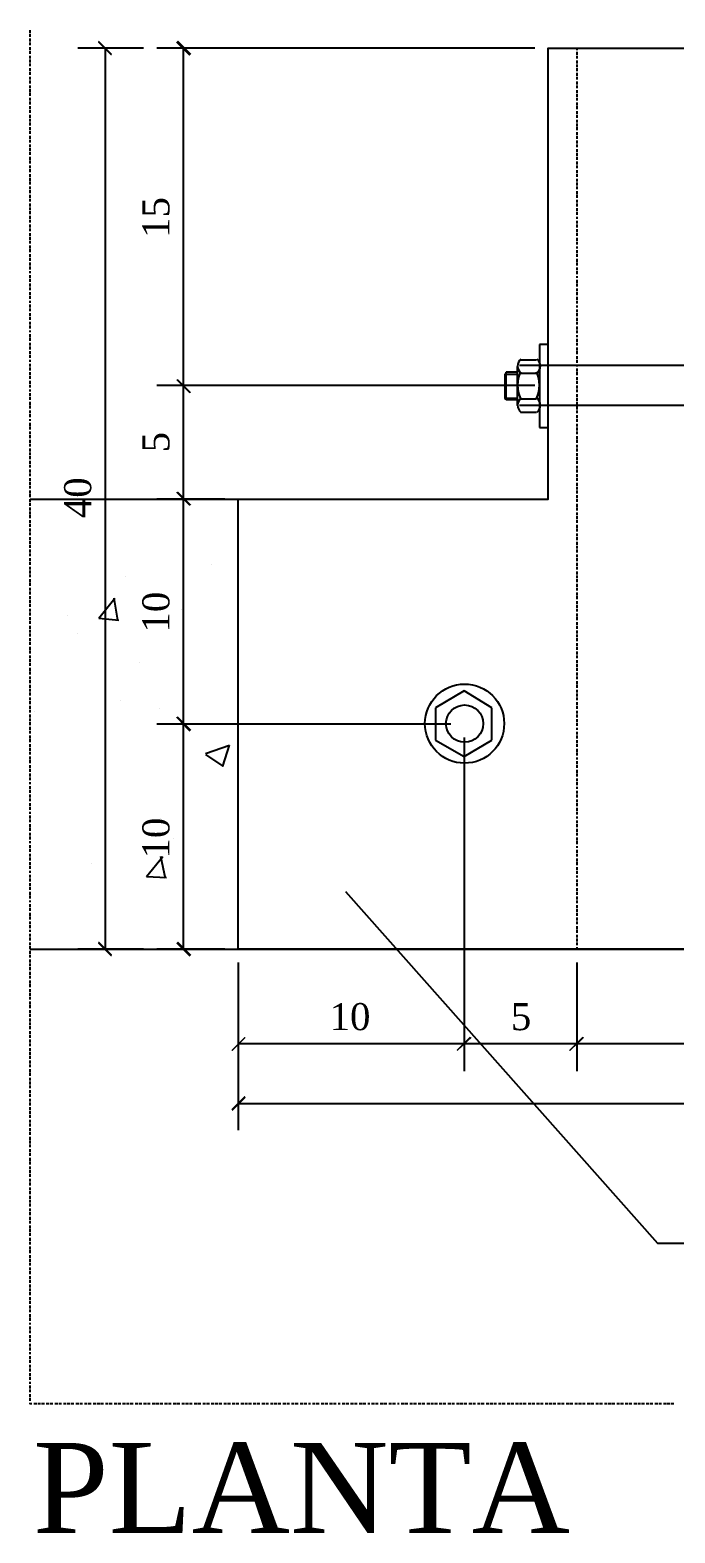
# Model space of a CAD drawing. Header units: millimetres. Extents: x 180 to 11148, y -1598 to 1045.
# Drawn here: x 8239.5 to 8382.6, y -1289.6 to -955.9 of the extents above; entities that cross this region are included whole.
import ezdxf

# ---------------------------------------------------------------- set-up
doc = ezdxf.new("R2010")
doc.units = ezdxf.units.MM
doc.header["$MEASUREMENT"] = 0
for name, color, linetype in [('PDF11_Geometry', 7, 'Continuous'), ('PDF11_Solid Fills', 7, 'Continuous'), ('PDF11_Text', 7, 'Continuous')]:
    doc.layers.add(name, color=color, linetype=linetype)
doc.styles.add('PDF Times New Roman', font='times.ttf')

msp = doc.modelspace()

# ---------------------------------------------------------------- linework, layer by layer
at = {"layer": 'PDF11_Geometry', "lineweight": -3}
for points in [[(8239.5193, -956.5543), (8239.5193, -955.9192)], [(8239.5193, -957.401), (8239.5193, -956.7659)], [(8239.5193, -958.4594), (8239.5193, -957.8243)], [(8239.5193, -959.3061), (8239.5193, -958.6711)], [(8239.5193, -960.3645), (8239.5193, -959.7295)], [(8239.5193, -961.2112), (8239.5193, -960.5762)], [(8264.7092, -959.9411), (8250.1033, -959.9411)], [(8256.242, -1159.9787), (8256.242, -959.9411)], [(8351.498, -959.9411), (8267.6728, -959.9411)], [(8273.5998, -1034.8759), (8273.5998, -959.9411)], [(8435.9584, -959.9411), (8467.0753, -959.9411), (8467.0753, -1060.0658), (8535.8713, -1060.0658), (8535.8713, -1159.9787), (8285.6656, -1159.9787), (8285.6656, -1060.0658), (8354.4616, -1060.0658), (8354.4616, -959.9411), (8391.9289, -959.9411)], [(8360.812, -959.9411), (8360.812, -960.3645)], [(8360.812, -960.7879), (8360.812, -961.4229)], [(8239.5193, -962.2696), (8239.5193, -961.6346)], [(8239.5193, -963.1163), (8239.5193, -962.4813)], [(8239.5193, -963.9631), (8239.5193, -963.328)], [(8239.5193, -965.0215), (8239.5193, -964.3864)], [(8360.812, -961.6346), (8360.812, -962.2696)], [(8360.812, -962.693), (8360.812, -963.328)], [(8360.812, -963.5397), (8360.812, -964.1747)], [(8360.812, -964.3864), (8360.812, -965.0215)], [(8239.5193, -965.8682), (8239.5193, -965.2331)], [(8239.5193, -966.9266), (8239.5193, -966.2915)], [(8239.5193, -967.7733), (8239.5193, -967.1383)], [(8360.812, -965.4448), (8360.812, -966.0799)], [(8360.812, -966.2915), (8360.812, -966.9266)], [(8360.812, -967.3499), (8360.812, -967.985)], [(8239.5193, -968.8317), (8239.5193, -968.1967)], [(8239.5193, -969.6784), (8239.5193, -969.0434)], [(8239.5193, -970.5251), (8239.5193, -969.8901)], [(8239.5193, -971.5835), (8239.5193, -970.9485)], [(8360.812, -968.1967), (8360.812, -968.8317)], [(8360.812, -969.2551), (8360.812, -969.8901)], [(8360.812, -970.1018), (8360.812, -970.7368)], [(8360.812, -970.9485), (8360.812, -971.5835)], [(8239.5193, -972.4303), (8239.5193, -971.7952)], [(8239.5193, -973.4887), (8239.5193, -972.8536)], [(8239.5193, -974.3354), (8239.5193, -973.7003)], [(8360.812, -972.0069), (8360.812, -972.6419)], [(8360.812, -972.8536), (8360.812, -973.4887)], [(8360.812, -973.912), (8360.812, -974.5471)], [(8239.5193, -975.3938), (8239.5193, -974.7587)], [(8239.5193, -976.2405), (8239.5193, -975.6055)], [(8239.5193, -977.0872), (8239.5193, -976.4522)], [(8239.5193, -978.1456), (8239.5193, -977.5106)], [(8360.812, -974.7587), (8360.812, -975.3938)], [(8360.812, -975.8171), (8360.812, -976.4522)], [(8360.812, -976.6639), (8360.812, -977.2989)], [(8360.812, -977.5106), (8360.812, -978.1456)], [(8239.5193, -978.9923), (8239.5193, -978.3573)], [(8239.5193, -980.0507), (8239.5193, -979.4157)], [(8239.5193, -980.8975), (8239.5193, -980.2624)], [(8360.812, -978.569), (8360.812, -979.204)], [(8360.812, -979.4157), (8360.812, -980.0507)], [(8360.812, -980.4741), (8360.812, -981.1091)], [(8239.5193, -981.9559), (8239.5193, -981.3208)], [(8239.5193, -982.8026), (8239.5193, -982.1675)], [(8239.5193, -983.6493), (8239.5193, -983.0143)], [(8239.5193, -984.7077), (8239.5193, -984.0727)], [(8360.812, -981.3208), (8360.812, -981.9559)], [(8360.812, -982.3792), (8360.812, -983.0143)], [(8360.812, -983.2259), (8360.812, -983.861)], [(8360.812, -984.0727), (8360.812, -984.7077)], [(8239.5193, -985.5544), (8239.5193, -984.9194)], [(8239.5193, -986.6128), (8239.5193, -985.9778)], [(8239.5193, -987.4595), (8239.5193, -986.8245)], [(8360.812, -985.1311), (8360.812, -985.7661)], [(8360.812, -985.9778), (8360.812, -986.6128)], [(8360.812, -987.0362), (8360.812, -987.6712)], [(8239.5193, -988.5179), (8239.5193, -987.8829)], [(8239.5193, -989.3647), (8239.5193, -988.7296)], [(8239.5193, -990.2114), (8239.5193, -989.5763)], [(8239.5193, -991.2698), (8239.5193, -990.6347)], [(8360.812, -987.8829), (8360.812, -988.5179)], [(8360.812, -988.9413), (8360.812, -989.5763)], [(8360.812, -989.788), (8360.812, -990.4231)], [(8360.812, -990.6347), (8360.812, -991.2698)], [(8239.5193, -992.1165), (8239.5193, -991.4815)], [(8239.5193, -993.1749), (8239.5193, -992.5399)], [(8239.5193, -994.0216), (8239.5193, -993.3866)], [(8239.5193, -995.08), (8239.5193, -994.445)], [(8360.812, -991.6931), (8360.812, -992.3282)], [(8360.812, -992.5399), (8360.812, -993.1749)], [(8360.812, -993.5983), (8360.812, -994.2333)], [(8360.812, -994.445), (8360.812, -995.08)], [(8239.5193, -995.9267), (8239.5193, -995.2917)], [(8239.5193, -996.7735), (8239.5193, -996.1384)], [(8239.5193, -997.8319), (8239.5193, -997.1968)], [(8360.812, -995.5034), (8360.812, -996.1384)], [(8360.812, -996.3501), (8360.812, -996.9851)], [(8360.812, -997.4085), (8360.812, -997.8319)], [(8239.5193, -998.6786), (8239.5193, -998.0435)], [(8239.5193, -999.737), (8239.5193, -999.1019)], [(8239.5193, -1000.5837), (8239.5193, -999.9487)], [(8239.5193, -1001.6421), (8239.5193, -1001.0071)], [(8360.812, -998.2552), (8360.812, -998.8903)], [(8360.812, -999.1019), (8360.812, -999.737)], [(8360.812, -1000.1603), (8360.812, -1000.7954)], [(8360.812, -1001.0071), (8360.812, -1001.6421)], [(8239.5193, -1002.4888), (8239.5193, -1001.8538)], [(8239.5193, -1003.3355), (8239.5193, -1002.7005)], [(8239.5193, -1004.3939), (8239.5193, -1003.7589)], [(8360.812, -1002.0655), (8360.812, -1002.7005)], [(8360.812, -1002.9122), (8360.812, -1003.5472)], [(8360.812, -1003.9706), (8360.812, -1004.3939)], [(8239.5193, -1005.2407), (8239.5193, -1004.6056)], [(8239.5193, -1006.2991), (8239.5193, -1005.664)], [(8239.5193, -1007.1458), (8239.5193, -1006.5107)], [(8239.5193, -1008.2042), (8239.5193, -1007.5691)], [(8360.812, -1004.8173), (8360.812, -1005.4523)], [(8360.812, -1005.664), (8360.812, -1006.2991)], [(8360.812, -1006.7224), (8360.812, -1007.3575)], [(8360.812, -1007.5691), (8360.812, -1008.2042)], [(8239.5193, -1009.0509), (8239.5193, -1008.4159)], [(8239.5193, -1009.8976), (8239.5193, -1009.4743)], [(8239.5193, -1010.956), (8239.5193, -1010.321)], [(8360.812, -1008.6275), (8360.812, -1009.2626)], [(8360.812, -1009.4743), (8360.812, -1010.1093)], [(8360.812, -1010.5327), (8360.812, -1010.956)], [(8239.5193, -1011.8027), (8239.5193, -1011.1677)], [(8239.5193, -1012.8611), (8239.5193, -1012.2261)], [(8239.5193, -1013.7079), (8239.5193, -1013.0728)], [(8239.5193, -1014.7663), (8239.5193, -1014.1312)], [(8360.812, -1011.3794), (8360.812, -1012.0144)], [(8360.812, -1012.2261), (8360.812, -1012.8611)], [(8360.812, -1013.2845), (8360.812, -1013.9195)], [(8360.812, -1014.1312), (8360.812, -1014.7663)], [(8239.5193, -1015.613), (8239.5193, -1014.9779)], [(8239.5193, -1016.4597), (8239.5193, -1016.0363)], [(8239.5193, -1017.5181), (8239.5193, -1016.8831)], [(8239.5193, -1018.3648), (8239.5193, -1017.7298)], [(8360.812, -1015.1896), (8360.812, -1015.8247)], [(8360.812, -1016.0363), (8360.812, -1016.6714)], [(8360.812, -1017.0947), (8360.812, -1017.5181)], [(8239.5193, -1019.4232), (8239.5193, -1018.7882)], [(8239.5193, -1020.2699), (8239.5193, -1019.6349)], [(8239.5193, -1021.3283), (8239.5193, -1020.6933)], [(8360.812, -1017.9415), (8360.812, -1018.5765)], [(8360.812, -1018.7882), (8360.812, -1019.4232)], [(8360.812, -1019.8466), (8360.812, -1020.4816)], [(8360.812, -1020.6933), (8360.812, -1021.3283)], [(8239.5193, -1022.1751), (8239.5193, -1021.54)], [(8239.5193, -1023.0218), (8239.5193, -1022.5984)], [(8239.5193, -1024.0802), (8239.5193, -1023.4451)], [(8239.5193, -1024.9269), (8239.5193, -1024.2919)], [(8360.812, -1021.7517), (8360.812, -1022.3867)], [(8360.812, -1022.5984), (8360.812, -1023.2335)], [(8360.812, -1023.6568), (8360.812, -1024.0802)], [(8239.5193, -1025.9853), (8239.5193, -1025.3503)], [(8239.5193, -1026.832), (8239.5193, -1026.197)], [(8239.5193, -1027.8904), (8239.5193, -1027.2554)], [(8360.812, -1024.5035), (8360.812, -1025.1386)], [(8360.812, -1025.3503), (8360.812, -1025.9853)], [(8360.812, -1026.4087), (8360.812, -1027.0437)], [(8360.812, -1027.2554), (8360.812, -1027.8904)], [(8239.5193, -1028.7371), (8239.5193, -1028.1021)], [(8239.5193, -1029.5839), (8239.5193, -1029.1605)], [(8239.5193, -1030.6423), (8239.5193, -1030.0072)], [(8239.5193, -1031.489), (8239.5193, -1030.8539)], [(8347.6878, -1039.3211), (8347.6878, -1030.6423)], [(8467.0753, -1030.4306), (8348.1112, -1030.4306)], [(8348.3228, -1029.1605), (8351.9214, -1029.1605)], [(8354.4616, -1030.4306), (8349.3812, -1030.4306)], [(8360.812, -1028.3138), (8360.812, -1028.9488)], [(8360.812, -1029.1605), (8360.812, -1029.7955)], [(8360.812, -1030.2189), (8360.812, -1030.6423)], [(8360.812, -1031.0656), (8360.812, -1031.7007)], [(8239.5193, -1032.5474), (8239.5193, -1031.9123)], [(8239.5193, -1033.3941), (8239.5193, -1032.7591)], [(8239.5193, -1034.4525), (8239.5193, -1033.8175)], [(8345.1476, -1031.9123), (8344.936, -1032.3357)], [(8344.936, -1037.6277), (8344.936, -1032.3357)], [(8344.936, -1032.3357), (8347.6878, -1032.3357)], [(8345.1476, -1038.0511), (8345.1476, -1031.9123)], [(8347.6878, -1031.9123), (8345.1476, -1031.9123)], [(8348.3228, -1032.124), (8351.9214, -1032.124)], [(8360.812, -1031.9123), (8360.812, -1032.5474)], [(8360.812, -1032.9707), (8360.812, -1033.6058)], [(8360.812, -1033.8175), (8360.812, -1034.4525)], [(8239.5193, -1035.2992), (8239.5193, -1034.6642)], [(8239.5193, -1036.1459), (8239.5193, -1035.7226)], [(8239.5193, -1037.2043), (8239.5193, -1036.5693)], [(8239.5193, -1038.0511), (8239.5193, -1037.416)], [(8351.498, -1034.8759), (8267.6728, -1034.8759)], [(8351.498, -1034.8759), (8267.6728, -1034.8759)], [(8273.5998, -1060.0658), (8273.5998, -1034.8759)], [(8345.1476, -1038.0511), (8344.936, -1037.6277)], [(8344.936, -1037.6277), (8347.6878, -1037.6277)], [(8348.3228, -1037.8394), (8351.9214, -1037.8394)], [(8360.812, -1034.8759), (8360.812, -1035.5109)], [(8360.812, -1035.7226), (8360.812, -1036.3576)], [(8360.812, -1036.781), (8360.812, -1037.416)], [(8360.812, -1037.6277), (8360.812, -1038.2627)], [(8239.5193, -1039.1095), (8239.5193, -1038.4744)], [(8239.5193, -1039.9562), (8239.5193, -1039.3211)], [(8239.5193, -1041.0146), (8239.5193, -1040.3795)], [(8347.6878, -1038.0511), (8345.1476, -1038.0511)], [(8467.0753, -1039.3211), (8348.1112, -1039.3211)], [(8348.3228, -1040.8029), (8351.9214, -1040.8029)], [(8354.4616, -1039.3211), (8349.3812, -1039.3211)], [(8360.812, -1038.4744), (8360.812, -1039.1095)], [(8360.812, -1039.5328), (8360.812, -1040.1679)], [(8360.812, -1040.3795), (8360.812, -1041.0146)], [(8239.5193, -1041.8613), (8239.5193, -1041.2263)], [(8239.5193, -1042.708), (8239.5193, -1042.2847)], [(8239.5193, -1043.7664), (8239.5193, -1043.1314)], [(8239.5193, -1044.6131), (8239.5193, -1043.9781)], [(8360.812, -1041.4379), (8360.812, -1042.073)], [(8360.812, -1042.2847), (8360.812, -1042.9197)], [(8360.812, -1043.3431), (8360.812, -1043.9781)], [(8360.812, -1044.1898), (8360.812, -1044.8248)], [(8239.5193, -1045.6715), (8239.5193, -1045.0365)], [(8239.5193, -1046.5183), (8239.5193, -1045.8832)], [(8239.5193, -1047.5767), (8239.5193, -1046.9416)], [(8239.5193, -1048.4234), (8239.5193, -1047.7883)], [(8360.812, -1045.0365), (8360.812, -1045.6715)], [(8360.812, -1046.0949), (8360.812, -1046.7299)], [(8360.812, -1046.9416), (8360.812, -1047.5767)], [(8239.5193, -1049.4818), (8239.5193, -1048.8467)], [(8239.5193, -1050.3285), (8239.5193, -1049.6935)], [(8239.5193, -1051.1752), (8239.5193, -1050.5402)], [(8360.812, -1048), (8360.812, -1048.6351)], [(8360.812, -1048.8467), (8360.812, -1049.4818)], [(8360.812, -1049.9051), (8360.812, -1050.5402)], [(8360.812, -1050.7519), (8360.812, -1051.3869)], [(8239.5193, -1052.2336), (8239.5193, -1051.5986)], [(8239.5193, -1053.0803), (8239.5193, -1052.4453)], [(8239.5193, -1054.1387), (8239.5193, -1053.5037)], [(8239.5193, -1054.9855), (8239.5193, -1054.3504)], [(8360.812, -1051.5986), (8360.812, -1052.2336)], [(8360.812, -1052.657), (8360.812, -1053.292)], [(8360.812, -1053.5037), (8360.812, -1054.1387)], [(8239.5193, -1056.0439), (8239.5193, -1055.4088)], [(8239.5193, -1056.8906), (8239.5193, -1056.2555)], [(8239.5193, -1057.7373), (8239.5193, -1057.1023)], [(8360.812, -1054.5621), (8360.812, -1055.1971)], [(8360.812, -1055.4088), (8360.812, -1056.0439)], [(8360.812, -1056.4672), (8360.812, -1057.1023)], [(8360.812, -1057.3139), (8360.812, -1057.949)], [(8239.5193, -1058.7957), (8239.5193, -1058.1607)], [(8239.5193, -1059.6424), (8239.5193, -1059.0074)], [(8239.5193, -1060.7008), (8239.5193, -1060.0658)], [(8239.5193, -1061.5475), (8239.5193, -1060.9125)], [(8282.702, -1060.0658), (8267.6728, -1060.0658)], [(8282.702, -1060.0658), (8267.6728, -1060.0658)], [(8273.5998, -1110.0223), (8273.5998, -1060.0658)], [(8360.812, -1058.1607), (8360.812, -1058.7957)], [(8360.812, -1059.2191), (8360.812, -1059.8541)], [(8360.812, -1060.0658), (8360.812, -1060.7008)], [(8360.812, -1061.1242), (8360.812, -1061.7592)], [(8239.5193, -1062.6059), (8239.5193, -1061.9709)], [(8239.5193, -1063.4527), (8239.5193, -1062.8176)], [(8239.5193, -1064.2994), (8239.5193, -1063.6643)], [(8360.812, -1061.9709), (8360.812, -1062.6059)], [(8360.812, -1063.0293), (8360.812, -1063.6643)], [(8360.812, -1063.876), (8360.812, -1064.5111)], [(8239.5193, -1065.3578), (8239.5193, -1064.7227)], [(8239.5193, -1066.2045), (8239.5193, -1065.5695)], [(8239.5193, -1067.2629), (8239.5193, -1066.6279)], [(8239.5193, -1068.1096), (8239.5193, -1067.4746)], [(8360.812, -1064.7227), (8360.812, -1065.3578)], [(8360.812, -1065.7811), (8360.812, -1066.4162)], [(8360.812, -1066.6279), (8360.812, -1067.2629)], [(8360.812, -1067.6863), (8360.812, -1068.3213)], [(8239.5193, -1069.168), (8239.5193, -1068.533)], [(8239.5193, -1070.0147), (8239.5193, -1069.3797)], [(8239.5193, -1070.8615), (8239.5193, -1070.2264)], [(8360.812, -1068.533), (8360.812, -1069.168)], [(8360.812, -1069.5914), (8360.812, -1070.2264)], [(8360.812, -1070.4381), (8360.812, -1071.0731)], [(8239.5193, -1071.9199), (8239.5193, -1071.2848)], [(8239.5193, -1072.7666), (8239.5193, -1072.1315)], [(8239.5193, -1073.825), (8239.5193, -1073.1899)], [(8239.5193, -1074.6717), (8239.5193, -1074.0367)], [(8360.812, -1071.2848), (8360.812, -1071.9199)], [(8360.812, -1072.3432), (8360.812, -1072.9783)], [(8360.812, -1073.1899), (8360.812, -1073.825)], [(8360.812, -1074.2483), (8360.812, -1074.8834)], [(8239.5193, -1075.7301), (8239.5193, -1075.0951)], [(8239.5193, -1076.5768), (8239.5193, -1075.9418)], [(8239.5193, -1077.4235), (8239.5193, -1076.7885)], [(8239.5193, -1078.4819), (8239.5193, -1077.8469)], [(8260.6873, -1077.2119), (8260.6873, -1077.2119)], [(8279.7385, -1074.6717), (8279.7385, -1074.6717)], [(8360.812, -1075.0951), (8360.812, -1075.7301)], [(8360.812, -1076.1535), (8360.812, -1076.7885)], [(8360.812, -1077.0002), (8360.812, -1077.6352)], [(8360.812, -1077.8469), (8360.812, -1078.4819)], [(8239.5193, -1079.3287), (8239.5193, -1078.6936)], [(8239.5193, -1080.3871), (8239.5193, -1079.752)], [(8239.5193, -1081.2338), (8239.5193, -1080.5987)], [(8360.812, -1078.9053), (8360.812, -1079.5403)], [(8360.812, -1079.752), (8360.812, -1080.3871)], [(8360.812, -1080.8104), (8360.812, -1081.4455)], [(8239.5193, -1082.2922), (8239.5193, -1081.6571)], [(8239.5193, -1083.1389), (8239.5193, -1082.5039)], [(8239.5193, -1083.9856), (8239.5193, -1083.3506)], [(8239.5193, -1085.044), (8239.5193, -1084.409)], [(8254.7603, -1086.5258), (8258.3588, -1082.0805)], [(8258.9939, -1086.9491), (8258.1472, -1082.0805)], [(8360.812, -1081.6571), (8360.812, -1082.2922)], [(8360.812, -1082.7155), (8360.812, -1083.3506)], [(8360.812, -1083.5623), (8360.812, -1084.1973)], [(8360.812, -1084.409), (8360.812, -1085.044)], [(8239.5193, -1085.8907), (8239.5193, -1085.2557)], [(8239.5193, -1086.9491), (8239.5193, -1086.3141)], [(8239.5193, -1087.7959), (8239.5193, -1087.1608)], [(8247.7748, -1085.8907), (8247.7748, -1085.8907)], [(8254.7603, -1086.5258), (8259.2056, -1086.9491)], [(8273.1764, -1084.6207), (8273.1764, -1084.6207)], [(8360.812, -1085.4674), (8360.812, -1086.1024)], [(8360.812, -1086.3141), (8360.812, -1086.9491)], [(8360.812, -1087.3725), (8360.812, -1088.0075)], [(8239.5193, -1088.8543), (8239.5193, -1088.2192)], [(8239.5193, -1089.701), (8239.5193, -1089.0659)], [(8239.5193, -1090.5477), (8239.5193, -1089.9127)], [(8239.5193, -1091.6061), (8239.5193, -1090.9711)], [(8250.1033, -1089.9127), (8250.1033, -1089.9127)], [(8360.812, -1088.2192), (8360.812, -1088.8543)], [(8360.812, -1089.2776), (8360.812, -1089.9127)], [(8360.812, -1090.1243), (8360.812, -1090.7594)], [(8360.812, -1090.9711), (8360.812, -1091.6061)], [(8239.5193, -1092.4528), (8239.5193, -1091.8178)], [(8239.5193, -1093.5112), (8239.5193, -1092.8762)], [(8239.5193, -1094.3579), (8239.5193, -1093.7229)], [(8360.812, -1092.0295), (8360.812, -1092.6645)], [(8360.812, -1092.8762), (8360.812, -1093.5112)], [(8360.812, -1093.9346), (8360.812, -1094.5696)], [(8239.5193, -1095.4163), (8239.5193, -1094.7813)], [(8239.5193, -1096.2631), (8239.5193, -1095.628)], [(8239.5193, -1097.1098), (8239.5193, -1096.4747)], [(8239.5193, -1098.1682), (8239.5193, -1097.5331)], [(8263.8625, -1096.2631), (8263.8625, -1096.2631)], [(8360.812, -1094.7813), (8360.812, -1095.4163)], [(8360.812, -1095.8397), (8360.812, -1096.4747)], [(8360.812, -1096.6864), (8360.812, -1097.3215)], [(8360.812, -1097.5331), (8360.812, -1098.1682)], [(8239.5193, -1099.0149), (8239.5193, -1098.3799)], [(8239.5193, -1100.0733), (8239.5193, -1099.4383)], [(8239.5193, -1100.92), (8239.5193, -1100.285)], [(8360.812, -1098.5915), (8360.812, -1099.2266)], [(8360.812, -1099.4383), (8360.812, -1100.0733)], [(8360.812, -1100.4967), (8360.812, -1101.1317)], [(8239.5193, -1101.9784), (8239.5193, -1101.3434)], [(8239.5193, -1102.8251), (8239.5193, -1102.1901)], [(8239.5193, -1103.6719), (8239.5193, -1103.0368)], [(8239.5193, -1104.7303), (8239.5193, -1104.0952)], [(8335.8337, -1102.6135), (8329.4833, -1106.4237)], [(8335.8337, -1102.6135), (8329.4833, -1106.4237)], [(8341.9724, -1106.4237), (8335.8337, -1102.6135)], [(8341.9724, -1106.4237), (8335.8337, -1102.6135)], [(8360.812, -1101.3434), (8360.812, -1101.9784)], [(8360.812, -1102.4018), (8360.812, -1103.0368)], [(8360.812, -1103.2485), (8360.812, -1103.8835)], [(8360.812, -1104.0952), (8360.812, -1104.7303)], [(8239.5193, -1105.577), (8239.5193, -1104.9419)], [(8239.5193, -1106.6354), (8239.5193, -1106.0003)], [(8239.5193, -1107.4821), (8239.5193, -1106.8471)], [(8239.5193, -1108.5405), (8239.5193, -1107.9055)], [(8240.5777, -1107.2704), (8240.5777, -1107.2704)], [(8259.6289, -1104.7303), (8259.6289, -1104.7303)], [(8268.3078, -1106.6354), (8268.3078, -1106.6354)], [(8329.4833, -1106.4237), (8329.4833, -1113.6208)], [(8329.4833, -1106.4237), (8329.4833, -1113.6208)], [(8341.9724, -1113.6208), (8341.9724, -1106.4237)], [(8341.9724, -1113.6208), (8341.9724, -1106.4237)], [(8360.812, -1105.1536), (8360.812, -1105.7887)], [(8360.812, -1106.0003), (8360.812, -1106.6354)], [(8360.812, -1107.0587), (8360.812, -1107.6938)], [(8360.812, -1107.9055), (8360.812, -1108.5405)], [(8239.5193, -1109.3872), (8239.5193, -1108.7522)], [(8239.5193, -1110.2339), (8239.5193, -1109.5989)], [(8239.5193, -1111.2923), (8239.5193, -1110.6573)], [(8332.8702, -1110.0223), (8267.6728, -1110.0223)], [(8332.8702, -1110.0223), (8267.6728, -1110.0223)], [(8272.3297, -1110.0223), (8272.3297, -1110.0223)], [(8273.5998, -1159.9787), (8273.5998, -1110.0223)], [(8360.812, -1108.9639), (8360.812, -1109.5989)], [(8360.812, -1109.8106), (8360.812, -1110.4456)], [(8360.812, -1110.869), (8360.812, -1111.2923)], [(8239.5193, -1112.1391), (8239.5193, -1111.504)], [(8239.5193, -1113.1975), (8239.5193, -1112.5624)], [(8239.5193, -1114.0442), (8239.5193, -1113.4091)], [(8239.5193, -1115.1026), (8239.5193, -1114.4675)], [(8329.4833, -1113.6208), (8335.8337, -1117.2194)], [(8329.4833, -1113.6208), (8335.8337, -1117.2194)], [(8335.8337, -1112.9858), (8335.8337, -1187.0738)], [(8335.8337, -1112.9858), (8335.8337, -1187.0738)], [(8335.8337, -1117.2194), (8341.9724, -1113.6208)], [(8335.8337, -1117.2194), (8341.9724, -1113.6208)], [(8360.812, -1111.7157), (8360.812, -1112.3507)], [(8360.812, -1112.5624), (8360.812, -1113.1975)], [(8360.812, -1113.6208), (8360.812, -1114.2559)], [(8360.812, -1114.4675), (8360.812, -1115.1026)], [(8239.5193, -1115.9493), (8239.5193, -1115.3143)], [(8239.5193, -1116.796), (8239.5193, -1116.161)], [(8239.5193, -1117.8544), (8239.5193, -1117.2194)], [(8278.4684, -1116.5843), (8283.7604, -1114.6792)], [(8278.4684, -1116.796), (8282.2787, -1119.3362), (8283.7604, -1114.6792)], [(8360.812, -1115.5259), (8360.812, -1116.161)], [(8360.812, -1116.3727), (8360.812, -1117.0077)], [(8360.812, -1117.4311), (8360.812, -1117.8544)], [(8239.5193, -1118.7011), (8239.5193, -1118.0661)], [(8239.5193, -1119.7595), (8239.5193, -1119.1245)], [(8239.5193, -1120.6063), (8239.5193, -1119.9712)], [(8239.5193, -1121.6647), (8239.5193, -1121.0296)], [(8360.812, -1118.2778), (8360.812, -1118.9128)], [(8360.812, -1119.1245), (8360.812, -1119.7595)], [(8360.812, -1120.1829), (8360.812, -1120.8179)], [(8360.812, -1121.0296), (8360.812, -1121.6647)], [(8239.5193, -1122.5114), (8239.5193, -1121.8763)], [(8239.5193, -1123.3581), (8239.5193, -1122.9347)], [(8239.5193, -1124.4165), (8239.5193, -1123.7815)], [(8360.812, -1122.088), (8360.812, -1122.7231)], [(8360.812, -1122.9347), (8360.812, -1123.5698)], [(8360.812, -1123.9931), (8360.812, -1124.4165)], [(8239.5193, -1125.2632), (8239.5193, -1124.6282)], [(8239.5193, -1126.3216), (8239.5193, -1125.6866)], [(8239.5193, -1127.1683), (8239.5193, -1126.5333)], [(8239.5193, -1128.2267), (8239.5193, -1127.5917)], [(8273.3881, -1126.3216), (8273.3881, -1126.3216)], [(8360.812, -1124.8399), (8360.812, -1125.4749)], [(8360.812, -1125.6866), (8360.812, -1126.3216)], [(8360.812, -1126.745), (8360.812, -1127.38)], [(8360.812, -1127.5917), (8360.812, -1128.2267)], [(8239.5193, -1129.0735), (8239.5193, -1128.4384)], [(8239.5193, -1129.9202), (8239.5193, -1129.4968)], [(8239.5193, -1130.9786), (8239.5193, -1130.3435)], [(8239.5193, -1131.8253), (8239.5193, -1131.1903)], [(8268.5195, -1130.9786), (8268.5195, -1130.9786)], [(8360.812, -1128.6501), (8360.812, -1129.2851)], [(8360.812, -1129.4968), (8360.812, -1130.1319)], [(8360.812, -1130.5552), (8360.812, -1130.9786)], [(8239.5193, -1132.8837), (8239.5193, -1132.2487)], [(8239.5193, -1133.7304), (8239.5193, -1133.0954)], [(8239.5193, -1134.7888), (8239.5193, -1134.1538)], [(8360.812, -1131.4019), (8360.812, -1132.037)], [(8360.812, -1132.2487), (8360.812, -1132.8837)], [(8360.812, -1133.3071), (8360.812, -1133.9421)], [(8360.812, -1134.1538), (8360.812, -1134.7888)], [(8239.5193, -1134.7888), (8239.5193, -1134.7888)], [(8239.5193, -1135.6355), (8239.5193, -1135.0005)], [(8239.5193, -1136.4823), (8239.5193, -1136.0589)], [(8239.5193, -1137.5407), (8239.5193, -1136.9056)], [(8239.5193, -1138.3874), (8239.5193, -1137.7523)], [(8271.2713, -1135.4239), (8271.2713, -1135.4239)], [(8360.812, -1135.2122), (8360.812, -1135.8472)], [(8360.812, -1136.0589), (8360.812, -1136.6939)], [(8360.812, -1137.1173), (8360.812, -1137.5407)], [(8239.5193, -1139.4458), (8239.5193, -1138.8107)], [(8239.5193, -1140.2925), (8239.5193, -1139.6575)], [(8239.5193, -1141.3509), (8239.5193, -1140.7159)], [(8253.0668, -1140.9275), (8253.0668, -1140.9275)], [(8265.3443, -1143.8911), (8268.9428, -1139.4458)], [(8269.5779, -1144.3144), (8268.5195, -1139.4458)], [(8360.812, -1137.964), (8360.812, -1138.5991)], [(8360.812, -1138.8107), (8360.812, -1139.4458)], [(8360.812, -1139.8691), (8360.812, -1140.5042)], [(8360.812, -1140.7159), (8360.812, -1141.3509)], [(8239.5193, -1142.1976), (8239.5193, -1141.5626)], [(8239.5193, -1143.0443), (8239.5193, -1142.621)], [(8239.5193, -1144.1027), (8239.5193, -1143.4677)], [(8239.5193, -1144.9495), (8239.5193, -1144.3144)], [(8265.3443, -1143.8911), (8269.7896, -1144.1027)], [(8360.812, -1141.7743), (8360.812, -1142.4093)], [(8360.812, -1142.621), (8360.812, -1143.256)], [(8360.812, -1143.6794), (8360.812, -1144.1027)], [(8360.812, -1144.5261), (8360.812, -1145.1611)], [(8239.5193, -1146.0079), (8239.5193, -1145.3728)], [(8239.5193, -1146.8546), (8239.5193, -1146.2195)], [(8239.5193, -1147.913), (8239.5193, -1147.2779)], [(8479.1411, -1225.3879), (8378.8048, -1225.3879), (8309.5854, -1147.2779)], [(8360.812, -1145.3728), (8360.812, -1146.0079)], [(8360.812, -1146.4312), (8360.812, -1147.0663)], [(8360.812, -1147.2779), (8360.812, -1147.913)], [(8239.5193, -1148.7597), (8239.5193, -1148.1247)], [(8239.5193, -1149.6064), (8239.5193, -1149.1831)], [(8239.5193, -1150.6648), (8239.5193, -1150.0298)], [(8239.5193, -1151.5115), (8239.5193, -1150.8765)], [(8360.812, -1148.3363), (8360.812, -1148.9714)], [(8360.812, -1149.1831), (8360.812, -1149.8181)], [(8360.812, -1150.2415), (8360.812, -1150.8765)], [(8360.812, -1151.0882), (8360.812, -1151.7232)], [(8239.5193, -1152.5699), (8239.5193, -1151.9349)], [(8239.5193, -1153.4167), (8239.5193, -1152.7816)], [(8239.5193, -1154.4751), (8239.5193, -1153.84)], [(8360.812, -1151.9349), (8360.812, -1152.5699)], [(8360.812, -1152.9933), (8360.812, -1153.6283)], [(8360.812, -1153.84), (8360.812, -1154.4751)], [(8239.5193, -1155.3218), (8239.5193, -1154.6867)], [(8239.5193, -1156.1685), (8239.5193, -1155.7451)], [(8239.5193, -1157.2269), (8239.5193, -1156.5919)], [(8239.5193, -1158.0736), (8239.5193, -1157.4386)], [(8360.812, -1154.8984), (8360.812, -1155.5335)], [(8360.812, -1155.7451), (8360.812, -1156.3802)], [(8360.812, -1156.8035), (8360.812, -1157.4386)], [(8360.812, -1157.6503), (8360.812, -1158.2853)], [(8239.5193, -1159.132), (8239.5193, -1158.497)], [(8239.5193, -1159.9787), (8239.5193, -1159.3437)], [(8239.5193, -1161.0371), (8239.5193, -1160.4021)], [(8239.5193, -1161.8839), (8239.5193, -1161.2488)], [(8264.7092, -1159.9787), (8250.1033, -1159.9787)], [(8282.702, -1159.9787), (8267.6728, -1159.9787)], [(8360.812, -1158.497), (8360.812, -1159.132)], [(8360.812, -1159.5554), (8360.812, -1159.9787)], [(8239.5193, -1162.9423), (8239.5193, -1162.3072)], [(8239.5193, -1163.789), (8239.5193, -1163.1539)], [(8239.5193, -1164.6357), (8239.5193, -1164.0007)], [(8285.6656, -1162.9423), (8285.6656, -1187.0738)], [(8360.812, -1162.9423), (8360.812, -1187.0738)], [(8360.812, -1162.9423), (8360.812, -1187.0738)], [(8239.5193, -1165.6941), (8239.5193, -1165.0591)], [(8239.5193, -1166.5408), (8239.5193, -1165.9058)], [(8239.5193, -1167.5992), (8239.5193, -1166.9642)], [(8239.5193, -1168.4459), (8239.5193, -1167.8109)], [(8239.5193, -1169.5043), (8239.5193, -1168.8693)], [(8239.5193, -1170.3511), (8239.5193, -1169.716)], [(8239.5193, -1171.1978), (8239.5193, -1170.5627)], [(8239.5193, -1172.2562), (8239.5193, -1171.6211)], [(8239.5193, -1173.1029), (8239.5193, -1172.4679)], [(8239.5193, -1174.1613), (8239.5193, -1173.5263)], [(8239.5193, -1175.008), (8239.5193, -1174.373)], [(8239.5193, -1176.0664), (8239.5193, -1175.4314)], [(8239.5193, -1176.9131), (8239.5193, -1176.2781)], [(8239.5193, -1177.7599), (8239.5193, -1177.1248)], [(8239.5193, -1178.8183), (8239.5193, -1178.1832)], [(8239.5193, -1179.665), (8239.5193, -1179.0299)], [(8239.5193, -1180.7234), (8239.5193, -1180.0883)], [(8239.5193, -1181.5701), (8239.5193, -1180.9351)], [(8285.6656, -1180.9351), (8335.8337, -1180.9351)], [(8335.8337, -1180.9351), (8360.812, -1180.9351)], [(8360.812, -1180.9351), (8460.7249, -1180.9351)], [(8239.5193, -1182.6285), (8239.5193, -1181.9935)], [(8239.5193, -1183.4752), (8239.5193, -1182.8402)], [(8239.5193, -1184.3219), (8239.5193, -1183.6869)], [(8285.6656, -1182.6285), (8285.6656, -1200.1979)], [(8239.5193, -1185.3803), (8239.5193, -1184.7453)], [(8239.5193, -1186.2271), (8239.5193, -1185.592)], [(8239.5193, -1187.2855), (8239.5193, -1186.6504)], [(8239.5193, -1188.1322), (8239.5193, -1187.4971)], [(8239.5193, -1189.1906), (8239.5193, -1188.5555)], [(8239.5193, -1190.0373), (8239.5193, -1189.4023)], [(8239.5193, -1190.884), (8239.5193, -1190.249)], [(8239.5193, -1191.9424), (8239.5193, -1191.3074)], [(8239.5193, -1192.7891), (8239.5193, -1192.1541)], [(8239.5193, -1193.8475), (8239.5193, -1193.2125)], [(8239.5193, -1194.6943), (8239.5193, -1194.0592)], [(8285.6656, -1194.2709), (8535.8713, -1194.2709)], [(8239.5193, -1195.7527), (8239.5193, -1195.1176)], [(8239.5193, -1196.5994), (8239.5193, -1195.9643)], [(8239.5193, -1197.4461), (8239.5193, -1196.8111)], [(8239.5193, -1198.5045), (8239.5193, -1197.8695)], [(8239.5193, -1199.3512), (8239.5193, -1198.7162)], [(8239.5193, -1200.4096), (8239.5193, -1199.7746)], [(8239.5193, -1201.2563), (8239.5193, -1200.6213)], [(8239.5193, -1202.3147), (8239.5193, -1201.6797)], [(8239.5193, -1203.1615), (8239.5193, -1202.5264)], [(8239.5193, -1204.0082), (8239.5193, -1203.3731)], [(8239.5193, -1205.0666), (8239.5193, -1204.4315)], [(8239.5193, -1205.9133), (8239.5193, -1205.2783)], [(8239.5193, -1206.9717), (8239.5193, -1206.3367)], [(8239.5193, -1207.8184), (8239.5193, -1207.1834)], [(8239.5193, -1208.8768), (8239.5193, -1208.2418)], [(8239.5193, -1209.7235), (8239.5193, -1209.0885)], [(8239.5193, -1210.5703), (8239.5193, -1209.9352)], [(8239.5193, -1211.6287), (8239.5193, -1210.9936)], [(8239.5193, -1212.4754), (8239.5193, -1211.8403)], [(8239.5193, -1213.5338), (8239.5193, -1212.8987)], [(8239.5193, -1214.3805), (8239.5193, -1213.7455)], [(8239.5193, -1215.4389), (8239.5193, -1214.8039)], [(8239.5193, -1216.2856), (8239.5193, -1215.6506)], [(8239.5193, -1217.1323), (8239.5193, -1216.4973)], [(8239.5193, -1218.1907), (8239.5193, -1217.5557)], [(8239.5193, -1219.0375), (8239.5193, -1218.4024)], [(8239.5193, -1220.0959), (8239.5193, -1219.4608)], [(8239.5193, -1220.9426), (8239.5193, -1220.3075)], [(8239.5193, -1222.001), (8239.5193, -1221.3659)], [(8239.5193, -1222.8477), (8239.5193, -1222.2127)], [(8239.5193, -1223.6944), (8239.5193, -1223.0594)], [(8239.5193, -1224.7528), (8239.5193, -1224.1178)], [(8239.5193, -1225.5995), (8239.5193, -1224.9645)], [(8239.5193, -1226.6579), (8239.5193, -1226.0229)], [(8239.5193, -1227.5047), (8239.5193, -1226.8696)], [(8239.5193, -1228.5631), (8239.5193, -1227.928)], [(8239.5193, -1229.4098), (8239.5193, -1228.7747)], [(8239.5193, -1230.2565), (8239.5193, -1229.6215)], [(8239.5193, -1231.3149), (8239.5193, -1230.6799)], [(8239.5193, -1232.1616), (8239.5193, -1231.5266)], [(8239.5193, -1233.22), (8239.5193, -1232.585)], [(8239.5193, -1234.0667), (8239.5193, -1233.4317)], [(8239.5193, -1235.1251), (8239.5193, -1234.4901)], [(8239.5193, -1235.9719), (8239.5193, -1235.3368)], [(8239.5193, -1236.8186), (8239.5193, -1236.1835)], [(8239.5193, -1237.877), (8239.5193, -1237.2419)], [(8239.5193, -1238.7237), (8239.5193, -1238.0887)], [(8239.5193, -1239.7821), (8239.5193, -1239.1471)], [(8239.5193, -1240.6288), (8239.5193, -1239.9938)], [(8239.5193, -1241.6872), (8239.5193, -1241.0522)], [(8239.5193, -1242.5339), (8239.5193, -1241.8989)], [(8239.5193, -1243.3807), (8239.5193, -1242.9573)], [(8239.5193, -1244.4391), (8239.5193, -1243.804)], [(8239.5193, -1245.2858), (8239.5193, -1244.6507)], [(8239.5193, -1246.3442), (8239.5193, -1245.7091)], [(8239.5193, -1247.1909), (8239.5193, -1246.5559)], [(8239.5193, -1248.2493), (8239.5193, -1247.6143)], [(8239.5193, -1249.096), (8239.5193, -1248.461)], [(8239.5193, -1249.9427), (8239.5193, -1249.5194)], [(8239.5193, -1251.0011), (8239.5193, -1250.3661)], [(8239.5193, -1251.8479), (8239.5193, -1251.2128)], [(8239.5193, -1252.9063), (8239.5193, -1252.2712)], [(8239.5193, -1253.753), (8239.5193, -1253.1179)], [(8239.5193, -1254.8114), (8239.5193, -1254.1763)], [(8239.5193, -1255.6581), (8239.5193, -1255.0231)], [(8239.5193, -1256.5048), (8239.5193, -1256.0815)], [(8239.5193, -1257.5632), (8239.5193, -1256.9282)], [(8239.5193, -1258.4099), (8239.5193, -1257.7749)], [(8239.5193, -1259.4683), (8239.5193, -1258.8333)], [(8239.5193, -1260.3151), (8239.5193, -1259.68)], [(8239.9427, -1260.9501), (8239.5193, -1260.9501), (8239.5193, -1260.7384)], [(8241.0011, -1260.9501), (8240.366, -1260.9501)], [(8241.8478, -1260.9501), (8241.2128, -1260.9501)], [(8242.6945, -1260.9501), (8242.0595, -1260.9501)], [(8243.7529, -1260.9501), (8243.1179, -1260.9501)], [(8244.5996, -1260.9501), (8243.9646, -1260.9501)], [(8245.658, -1260.9501), (8245.023, -1260.9501)], [(8246.5048, -1260.9501), (8245.8697, -1260.9501)], [(8247.5632, -1260.9501), (8246.9281, -1260.9501)], [(8248.4099, -1260.9501), (8247.7748, -1260.9501)], [(8249.2566, -1260.9501), (8248.6216, -1260.9501)], [(8250.315, -1260.9501), (8249.68, -1260.9501)], [(8251.1617, -1260.9501), (8250.5267, -1260.9501)], [(8252.2201, -1260.9501), (8251.5851, -1260.9501)], [(8253.0668, -1260.9501), (8252.4318, -1260.9501)], [(8254.1252, -1260.9501), (8253.4902, -1260.9501)], [(8254.972, -1260.9501), (8254.3369, -1260.9501)], [(8255.8187, -1260.9501), (8255.1836, -1260.9501)], [(8256.8771, -1260.9501), (8256.242, -1260.9501)], [(8257.7238, -1260.9501), (8257.0888, -1260.9501)], [(8258.7822, -1260.9501), (8258.1472, -1260.9501)], [(8259.6289, -1260.9501), (8258.9939, -1260.9501)], [(8260.6873, -1260.9501), (8260.0523, -1260.9501)], [(8261.534, -1260.9501), (8260.899, -1260.9501)], [(8262.3808, -1260.9501), (8261.7457, -1260.9501)], [(8263.4392, -1260.9501), (8262.8041, -1260.9501)], [(8264.2859, -1260.9501), (8263.6508, -1260.9501)], [(8265.3443, -1260.9501), (8264.7092, -1260.9501)], [(8266.191, -1260.9501), (8265.556, -1260.9501)], [(8267.2494, -1260.9501), (8266.6144, -1260.9501)], [(8268.0961, -1260.9501), (8267.4611, -1260.9501)], [(8268.9428, -1260.9501), (8268.3078, -1260.9501)], [(8270.0012, -1260.9501), (8269.3662, -1260.9501)], [(8270.848, -1260.9501), (8270.2129, -1260.9501)], [(8271.9064, -1260.9501), (8271.2713, -1260.9501)], [(8272.7531, -1260.9501), (8272.118, -1260.9501)], [(8273.8115, -1260.9501), (8273.1764, -1260.9501)], [(8274.6582, -1260.9501), (8274.0232, -1260.9501)], [(8275.5049, -1260.9501), (8274.8699, -1260.9501)], [(8276.5633, -1260.9501), (8275.9283, -1260.9501)], [(8277.41, -1260.9501), (8276.775, -1260.9501)], [(8278.4684, -1260.9501), (8277.8334, -1260.9501)], [(8279.3152, -1260.9501), (8278.6801, -1260.9501)], [(8280.3736, -1260.9501), (8279.7385, -1260.9501)], [(8281.2203, -1260.9501), (8280.5852, -1260.9501)], [(8282.067, -1260.9501), (8281.432, -1260.9501)], [(8283.1254, -1260.9501), (8282.4904, -1260.9501)], [(8283.9721, -1260.9501), (8283.3371, -1260.9501)], [(8285.0305, -1260.9501), (8284.3955, -1260.9501)], [(8285.8772, -1260.9501), (8285.2422, -1260.9501)], [(8286.9356, -1260.9501), (8286.3006, -1260.9501)], [(8287.7824, -1260.9501), (8287.1473, -1260.9501)], [(8288.6291, -1260.9501), (8287.994, -1260.9501)], [(8289.6875, -1260.9501), (8289.0524, -1260.9501)], [(8290.5342, -1260.9501), (8289.8992, -1260.9501)], [(8291.5926, -1260.9501), (8290.9576, -1260.9501)], [(8292.4393, -1260.9501), (8291.8043, -1260.9501)], [(8293.4977, -1260.9501), (8292.8627, -1260.9501)], [(8294.3444, -1260.9501), (8293.7094, -1260.9501)], [(8295.1912, -1260.9501), (8294.5561, -1260.9501)], [(8296.2496, -1260.9501), (8295.6145, -1260.9501)], [(8297.0963, -1260.9501), (8296.4612, -1260.9501)], [(8298.1547, -1260.9501), (8297.5196, -1260.9501)], [(8299.0014, -1260.9501), (8298.3664, -1260.9501)], [(8300.0598, -1260.9501), (8299.4248, -1260.9501)], [(8300.9065, -1260.9501), (8300.2715, -1260.9501)], [(8301.7532, -1260.9501), (8301.3299, -1260.9501)], [(8302.8116, -1260.9501), (8302.1766, -1260.9501)], [(8303.6584, -1260.9501), (8303.0233, -1260.9501)], [(8304.7168, -1260.9501), (8304.0817, -1260.9501)], [(8305.5635, -1260.9501), (8304.9284, -1260.9501)], [(8306.6219, -1260.9501), (8305.9868, -1260.9501)], [(8307.4686, -1260.9501), (8306.8336, -1260.9501)], [(8308.3153, -1260.9501), (8307.892, -1260.9501)], [(8309.3737, -1260.9501), (8308.7387, -1260.9501)], [(8310.2204, -1260.9501), (8309.5854, -1260.9501)], [(8311.2788, -1260.9501), (8310.6438, -1260.9501)], [(8312.1256, -1260.9501), (8311.4905, -1260.9501)], [(8313.184, -1260.9501), (8312.5489, -1260.9501)], [(8314.0307, -1260.9501), (8313.3956, -1260.9501)], [(8314.8774, -1260.9501), (8314.454, -1260.9501)], [(8315.9358, -1260.9501), (8315.3008, -1260.9501)], [(8316.7825, -1260.9501), (8316.1475, -1260.9501)], [(8317.8409, -1260.9501), (8317.2059, -1260.9501)], [(8318.6876, -1260.9501), (8318.0526, -1260.9501)], [(8319.746, -1260.9501), (8319.111, -1260.9501)], [(8320.5928, -1260.9501), (8319.9577, -1260.9501)], [(8321.4395, -1260.9501), (8321.0161, -1260.9501)], [(8322.4979, -1260.9501), (8321.8628, -1260.9501)], [(8323.3446, -1260.9501), (8322.7096, -1260.9501)], [(8324.403, -1260.9501), (8323.768, -1260.9501)], [(8325.2497, -1260.9501), (8324.6147, -1260.9501)], [(8326.3081, -1260.9501), (8325.6731, -1260.9501)], [(8327.1548, -1260.9501), (8326.5198, -1260.9501)], [(8328.2132, -1260.9501), (8327.5782, -1260.9501)], [(8329.06, -1260.9501), (8328.4249, -1260.9501)], [(8329.9067, -1260.9501), (8329.2716, -1260.9501)], [(8330.9651, -1260.9501), (8330.33, -1260.9501)], [(8331.8118, -1260.9501), (8331.1768, -1260.9501)], [(8332.8702, -1260.9501), (8332.2352, -1260.9501)], [(8333.7169, -1260.9501), (8333.0819, -1260.9501)], [(8334.7753, -1260.9501), (8334.1403, -1260.9501)], [(8335.622, -1260.9501), (8334.987, -1260.9501)], [(8336.4688, -1260.9501), (8335.8337, -1260.9501)], [(8337.5272, -1260.9501), (8336.8921, -1260.9501)], [(8338.3739, -1260.9501), (8337.7388, -1260.9501)], [(8339.4323, -1260.9501), (8338.7972, -1260.9501)], [(8340.279, -1260.9501), (8339.644, -1260.9501)], [(8341.3374, -1260.9501), (8340.7024, -1260.9501)], [(8342.1841, -1260.9501), (8341.5491, -1260.9501)], [(8343.0308, -1260.9501), (8342.3958, -1260.9501)], [(8344.0892, -1260.9501), (8343.4542, -1260.9501)], [(8344.936, -1260.9501), (8344.3009, -1260.9501)], [(8345.9944, -1260.9501), (8345.3593, -1260.9501)], [(8346.8411, -1260.9501), (8346.206, -1260.9501)], [(8347.8995, -1260.9501), (8347.2644, -1260.9501)], [(8348.7462, -1260.9501), (8348.1112, -1260.9501)], [(8349.5929, -1260.9501), (8348.9579, -1260.9501)], [(8350.6513, -1260.9501), (8350.0163, -1260.9501)], [(8351.498, -1260.9501), (8350.863, -1260.9501)], [(8352.5564, -1260.9501), (8351.9214, -1260.9501)], [(8353.4032, -1260.9501), (8352.7681, -1260.9501)], [(8354.4616, -1260.9501), (8353.8265, -1260.9501)], [(8355.3083, -1260.9501), (8354.6732, -1260.9501)], [(8356.155, -1260.9501), (8355.52, -1260.9501)], [(8357.2134, -1260.9501), (8356.5784, -1260.9501)], [(8358.0601, -1260.9501), (8357.4251, -1260.9501)], [(8359.1185, -1260.9501), (8358.4835, -1260.9501)], [(8359.9652, -1260.9501), (8359.3302, -1260.9501)], [(8361.0236, -1260.9501), (8360.3886, -1260.9501)], [(8361.8704, -1260.9501), (8361.2353, -1260.9501)], [(8362.7171, -1260.9501), (8362.082, -1260.9501)], [(8363.7755, -1260.9501), (8363.1404, -1260.9501)], [(8364.6222, -1260.9501), (8363.9872, -1260.9501)], [(8365.6806, -1260.9501), (8365.0456, -1260.9501)], [(8366.5273, -1260.9501), (8365.8923, -1260.9501)], [(8367.5857, -1260.9501), (8366.9507, -1260.9501)], [(8368.4324, -1260.9501), (8367.7974, -1260.9501)], [(8369.2792, -1260.9501), (8368.6441, -1260.9501)], [(8370.3376, -1260.9501), (8369.7025, -1260.9501)], [(8371.1843, -1260.9501), (8370.5492, -1260.9501)], [(8372.2427, -1260.9501), (8371.6076, -1260.9501)], [(8373.0894, -1260.9501), (8372.4544, -1260.9501)], [(8374.1478, -1260.9501), (8373.5128, -1260.9501)], [(8374.9945, -1260.9501), (8374.3595, -1260.9501)], [(8375.8412, -1260.9501), (8375.2062, -1260.9501)], [(8376.8996, -1260.9501), (8376.2646, -1260.9501)], [(8377.7464, -1260.9501), (8377.1113, -1260.9501)], [(8378.8048, -1260.9501), (8378.1697, -1260.9501)], [(8379.6515, -1260.9501), (8379.0164, -1260.9501)], [(8380.7099, -1260.9501), (8380.0748, -1260.9501)], [(8381.5566, -1260.9501), (8380.9216, -1260.9501)], [(8382.4033, -1260.9501), (8381.7683, -1260.9501)]]:
    msp.add_lwpolyline(points, dxfattribs=at)
at = {"layer": 'PDF11_Geometry', "color": 251, "lineweight": -3, "true_color": 0x535353}
for points in [[(8354.4616, -1025.7736), (8352.5564, -1025.7736)], [(8352.5564, -1025.7736), (8352.5564, -1044.1898)], [(8354.4616, -1039.3211), (8354.4616, -1030.4306)], [(8352.5564, -1044.1898), (8354.4616, -1044.1898)], [(8239.5193, -1060.0658), (8354.4616, -1060.0658)], [(8239.5193, -1159.9787), (8582.0176, -1159.9787)]]:
    msp.add_lwpolyline(points, dxfattribs=at)
at = {"layer": 'PDF11_Geometry', "lineweight": -3}
for radius in [8.7847, 4.1278, 4.1278]:
    msp.add_circle((8335.9396, -1109.9164), radius, dxfattribs=at)
for centre, radius, start, end in [((8349.6988, -1030.5364), 2.011, 130.210004, 229.789996), ((8350.7572, -1030.5364), 2.011, 310.210004, 49.789996), ((8354.3557, -1034.77), 6.6679, 153.869014, 206.130986), ((8345.8885, -1034.77), 6.6679, 333.869014, 26.130986), ((8349.6988, -1039.2153), 2.011, 130.210004, 229.789996), ((8350.7572, -1039.2153), 2.011, 310.210004, 49.789996)]:
    msp.add_arc(centre, radius, start, end, dxfattribs=at)
at = {"layer": 'PDF11_Solid Fills', "transparency": 33554559}
for points in [[(8257.7238, -961.2112), (8254.5486, -958.6711), (8254.7603, -958.2477)], [(8257.5121, -961.6346), (8257.7238, -961.2112), (8254.5486, -958.6711)], [(8275.2932, -961.2112), (8271.9064, -958.6711), (8272.3297, -958.2477)], [(8274.8699, -961.6346), (8275.2932, -961.2112), (8271.9064, -958.6711)], [(8275.2932, -1036.3576), (8271.9064, -1033.6058), (8272.3297, -1033.3941)], [(8272.3297, -1033.3941), (8271.9064, -1033.6058), (8275.2932, -1036.3576)], [(8274.8699, -1036.5693), (8275.2932, -1036.3576), (8271.9064, -1033.6058)], [(8271.9064, -1033.6058), (8275.2932, -1036.3576), (8274.8699, -1036.5693)], [(8275.2932, -1061.3359), (8271.9064, -1058.584), (8272.3297, -1058.3723)], [(8272.3297, -1058.3723), (8271.9064, -1058.584), (8275.2932, -1061.3359)], [(8274.8699, -1061.5475), (8275.2932, -1061.3359), (8271.9064, -1058.584)], [(8271.9064, -1058.584), (8275.2932, -1061.3359), (8274.8699, -1061.5475)], [(8275.2932, -1111.2923), (8271.9064, -1108.5405), (8272.3297, -1108.3288)], [(8272.3297, -1108.3288), (8271.9064, -1108.5405), (8275.2932, -1111.2923)], [(8274.8699, -1111.7157), (8275.2932, -1111.2923), (8271.9064, -1108.5405)], [(8271.9064, -1108.5405), (8275.2932, -1111.2923), (8274.8699, -1111.7157)], [(8254.7603, -1158.2853), (8254.5486, -1158.7087), (8257.7238, -1161.2488)], [(8254.5486, -1158.7087), (8257.7238, -1161.2488), (8257.5121, -1161.6722)], [(8272.3297, -1158.2853), (8271.9064, -1158.7087), (8275.2932, -1161.2488)], [(8271.9064, -1158.7087), (8275.2932, -1161.2488), (8274.8699, -1161.6722)], [(8287.1473, -1179.4533), (8284.3955, -1182.6285), (8284.1838, -1182.4168)], [(8287.359, -1179.665), (8287.1473, -1179.4533), (8284.3955, -1182.6285)], [(8334.1403, -1182.4168), (8334.352, -1182.6285), (8337.1038, -1179.4533)], [(8337.1038, -1179.4533), (8334.352, -1182.6285), (8334.1403, -1182.4168)], [(8334.352, -1182.6285), (8337.1038, -1179.4533), (8337.5272, -1179.665)], [(8337.5272, -1179.665), (8337.1038, -1179.4533), (8334.352, -1182.6285)], [(8359.1185, -1182.4168), (8359.3302, -1182.6285), (8362.082, -1179.4533)], [(8362.082, -1179.4533), (8359.3302, -1182.6285), (8359.1185, -1182.4168)], [(8359.3302, -1182.6285), (8362.082, -1179.4533), (8362.5054, -1179.665)], [(8362.5054, -1179.665), (8362.082, -1179.4533), (8359.3302, -1182.6285)], [(8287.1473, -1192.5775), (8284.3955, -1195.9643), (8284.1838, -1195.541)], [(8287.359, -1193.0008), (8287.1473, -1192.5775), (8284.3955, -1195.9643)]]:
    msp.add_solid(points, dxfattribs=at)

# ---------------------------------------------------------------- texts
at = {"layer": 'PDF11_Text', "attachment_point": 7, "rotation": 90, "style": 'PDF Times New Roman'}
for s, insert, char_height in [('15', (8270.5284, -1002.0655), 6.00031), ('5', (8270.5284, -1049.6935), 6.0003), ('40', (8253.1707, -1064.2994), 6.00031), ('10', (8270.5284, -1089.701), 6.00031), ('10', (8270.5284, -1139.8691), 6.00031)]:
    msp.add_mtext(s, dxfattribs=dict(at, insert=insert, char_height=char_height))
at = {"layer": 'PDF11_Text', "attachment_point": 7, "style": 'PDF Times New Roman'}
for s, insert, char_height in [('10', (8305.9868, -1178.0754), 6.00031), ('5', (8346.206, -1178.0754), 6.0003)]:
    msp.add_mtext(s, dxfattribs=dict(at, insert=insert, char_height=char_height))
at = {"layer": 'PDF11_Text', "color": 251, "true_color": 0x535353, "insert": (8240.1544, -1289.6325), "char_height": 19.99979, "attachment_point": 7, "style": 'PDF Times New Roman'}
msp.add_mtext('PLANTA', dxfattribs=at)

doc.saveas('drawing.dxf')
